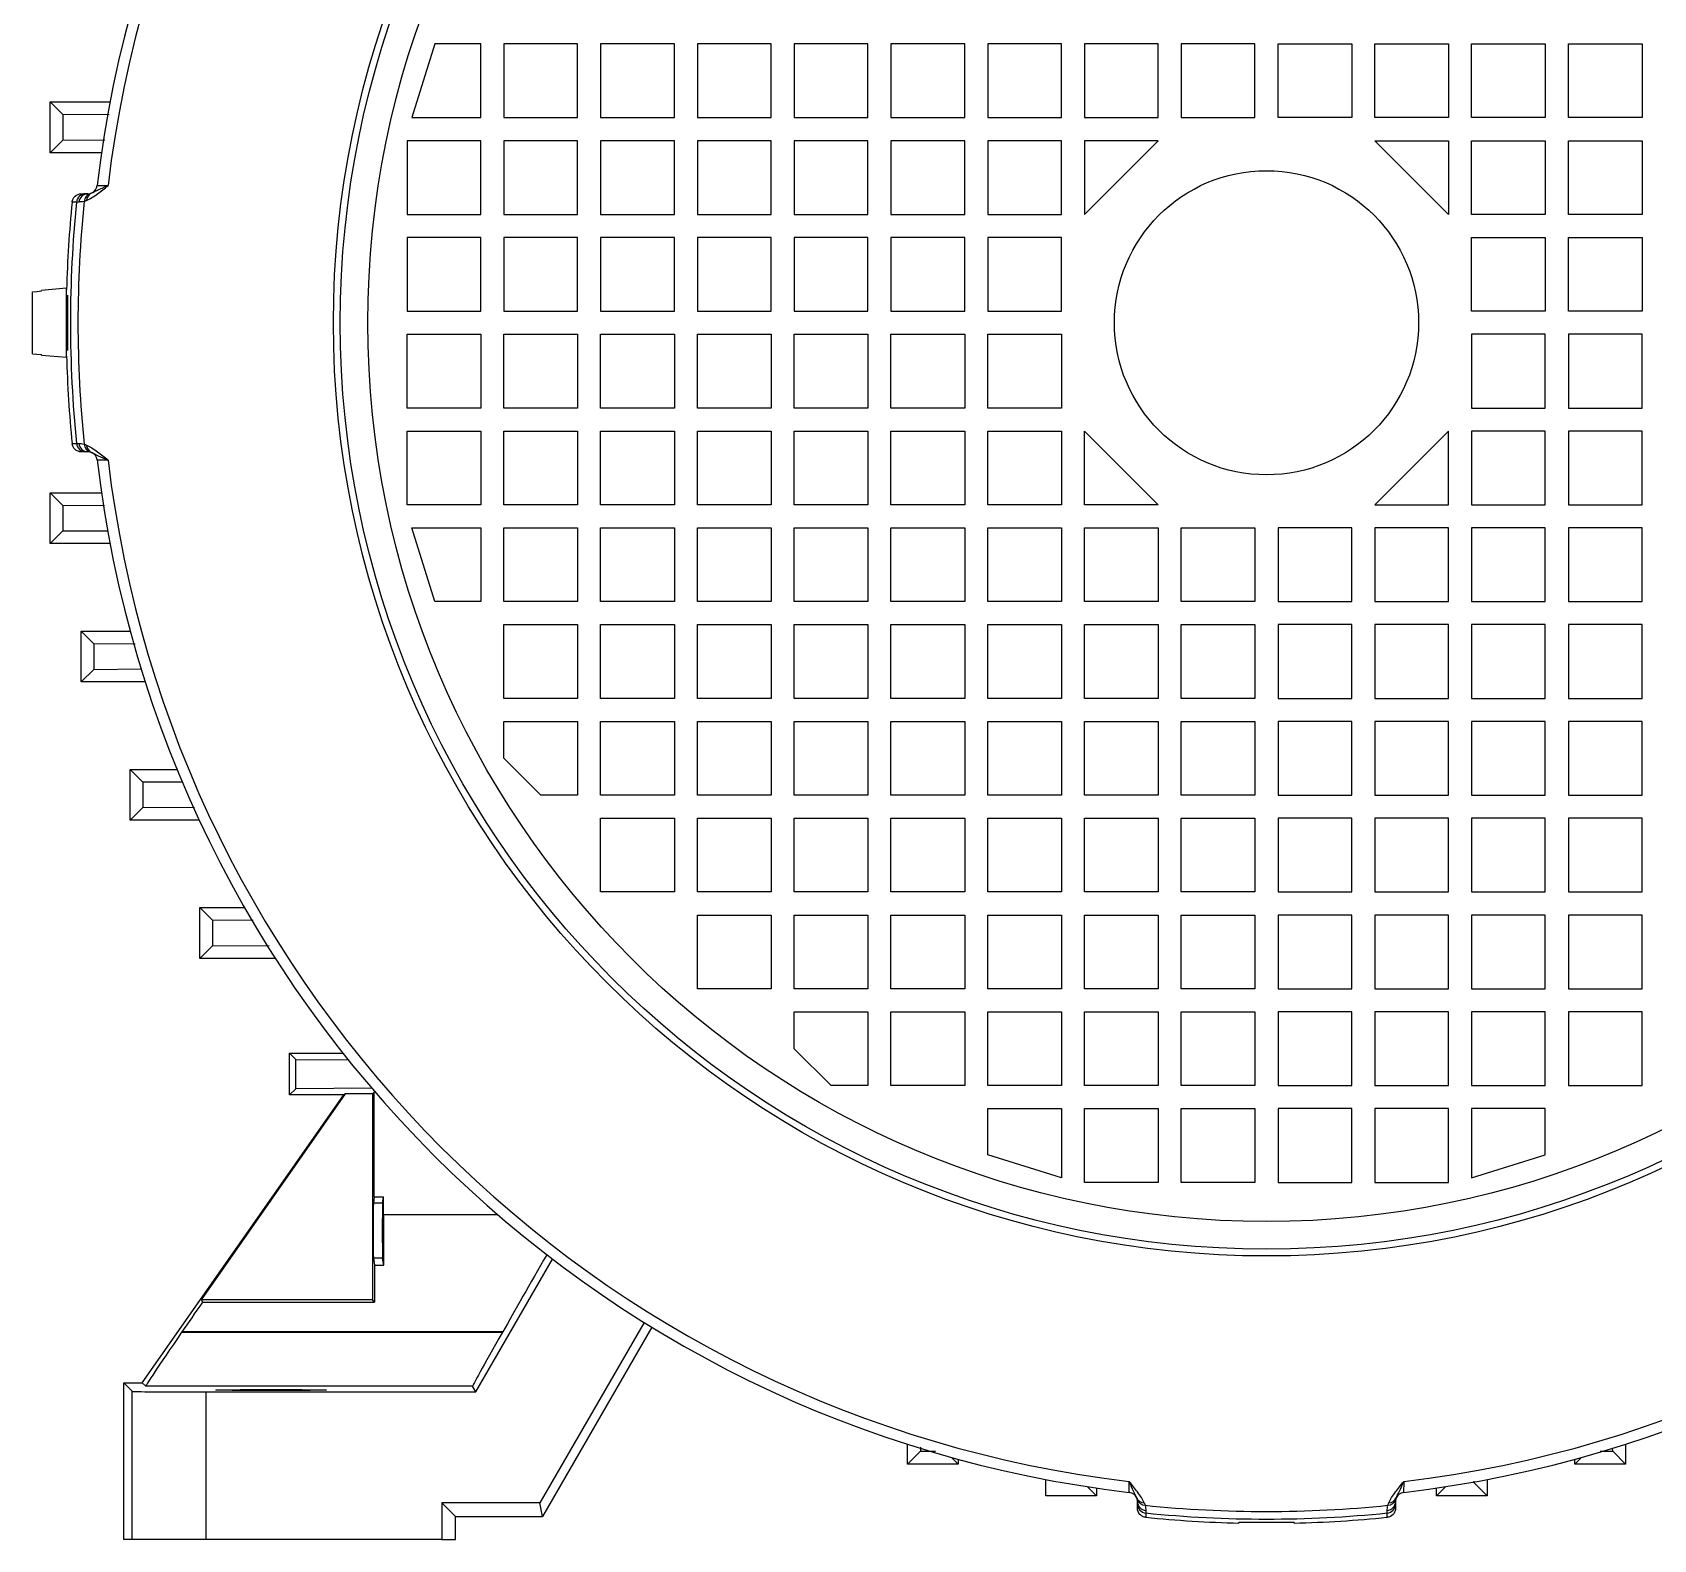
# Model space of a CAD drawing. Extents: x 49 to 1992, y 36 to 1202.
# Drawn here: x 1637.6 to 1813.5, y 460.3 to 623.8 of the extents above; entities that cross this region are included whole.
import ezdxf

# ---------------------------------------------------------------- set-up
doc = ezdxf.new("R2010")
doc.units = 0
doc.layers.get('0').update_dxf_attribs({"linetype": 'CONTINUOUS'})

msp = doc.modelspace()

# ---------------------------------------------------------------- linework, layer by layer
at = {"color": 7, "linetype": 'CONTINUOUS'}
for p, q in [((1681.29, 622.6), (1678.79, 614.6)), ((1686.29, 622.6), (1681.29, 622.6)), ((1686.29, 614.6), (1686.29, 622.6)), ((1696.79, 622.6), (1688.79, 622.6)), ((1688.79, 622.6), (1688.79, 614.6)), ((1696.79, 614.6), (1696.79, 622.6)), ((1707.29, 622.6), (1699.29, 622.6)), ((1699.29, 622.6), (1699.29, 614.6)), ((1707.29, 614.6), (1707.29, 622.6)), ((1709.79, 622.6), (1709.79, 614.6)), ((1717.79, 622.6), (1709.79, 622.6)), ((1717.79, 614.6), (1717.79, 622.6)), ((1720.29, 622.6), (1720.29, 614.6)), ((1728.29, 622.6), (1720.29, 622.6)), ((1728.29, 614.6), (1728.29, 622.6)), ((1738.79, 622.6), (1730.79, 622.6)), ((1730.79, 622.6), (1730.79, 614.6)), ((1738.79, 614.6), (1738.79, 622.6)), ((1749.29, 622.6), (1741.29, 622.6)), ((1741.29, 622.6), (1741.29, 614.6)), ((1749.29, 614.6), (1749.29, 622.6)), ((1759.79, 622.6), (1751.79, 622.6)), ((1751.79, 622.6), (1751.79, 614.6)), ((1759.79, 614.6), (1759.79, 622.6)), ((1770.29, 622.6), (1762.29, 622.6)), ((1762.29, 622.6), (1762.29, 614.6)), ((1770.29, 614.6), (1770.29, 622.6)), ((1772.79, 622.6), (1780.79, 622.6)), ((1772.79, 614.6), (1772.79, 622.6)), ((1780.79, 622.6), (1780.79, 614.6)), ((1783.29, 622.6), (1791.29, 622.6)), ((1783.29, 614.6), (1783.29, 622.6)), ((1791.29, 622.6), (1791.29, 614.6)), ((1793.79, 622.6), (1801.79, 622.6)), ((1793.79, 614.6), (1793.79, 622.6)), ((1801.79, 622.6), (1801.79, 614.6)), ((1804.29, 622.6), (1812.29, 622.6)), ((1804.29, 614.6), (1804.29, 622.6)), ((1812.29, 622.6), (1812.29, 614.6)), ((1640.93, 614.94), (1639.57, 616.3)), ((1639.57, 616.3), (1646.05, 616.3)), ((1639.57, 610.8), (1639.57, 616.3)), ((1645.97, 614.9), (1640.93, 614.94)), ((1678.79, 614.6), (1686.29, 614.6)), ((1688.79, 614.6), (1696.79, 614.6)), ((1699.29, 614.6), (1707.29, 614.6)), ((1709.79, 614.6), (1717.79, 614.6)), ((1720.29, 614.6), (1728.29, 614.6)), ((1730.79, 614.6), (1738.79, 614.6)), ((1741.29, 614.6), (1749.29, 614.6)), ((1751.79, 614.6), (1759.79, 614.6)), ((1762.29, 614.6), (1770.29, 614.6)), ((1780.79, 614.6), (1772.79, 614.6)), ((1791.29, 614.6), (1783.29, 614.6)), ((1801.79, 614.6), (1793.79, 614.6)), ((1812.29, 614.6), (1804.29, 614.6)), ((1640.93, 612.16), (1639.57, 610.8)), ((1640.93, 612.16), (1645.51, 612.19)), ((1645.13, 610.8), (1639.57, 610.8)), ((1686.29, 612.1), (1678.29, 612.1)), ((1678.29, 612.1), (1678.29, 604.1)), ((1686.29, 604.1), (1686.29, 612.1)), ((1696.79, 612.1), (1688.79, 612.1)), ((1688.79, 612.1), (1688.79, 604.1)), ((1696.79, 604.1), (1696.79, 612.1)), ((1707.29, 612.1), (1699.29, 612.1)), ((1699.29, 612.1), (1699.29, 604.1)), ((1707.29, 604.1), (1707.29, 612.1)), ((1709.79, 612.1), (1709.79, 604.1)), ((1717.79, 612.1), (1709.79, 612.1)), ((1717.79, 604.1), (1717.79, 612.1)), ((1728.29, 612.1), (1720.29, 612.1)), ((1720.29, 612.1), (1720.29, 604.1)), ((1728.29, 604.1), (1728.29, 612.1)), ((1738.79, 612.1), (1730.79, 612.1)), ((1730.79, 612.1), (1730.79, 604.1)), ((1738.79, 604.1), (1738.79, 612.1)), ((1749.29, 612.1), (1741.29, 612.1)), ((1741.29, 612.1), (1741.29, 604.1)), ((1749.29, 604.1), (1749.29, 612.1)), ((1759.79, 612.1), (1751.79, 612.1)), ((1751.79, 612.1), (1751.79, 604.1)), ((1751.79, 604.1), (1759.79, 612.1)), ((1783.29, 612.1), (1791.29, 612.1)), ((1791.29, 604.1), (1783.29, 612.1)), ((1791.29, 612.1), (1791.29, 604.1)), ((1793.79, 612.1), (1801.79, 612.1)), ((1793.79, 604.1), (1793.79, 612.1)), ((1801.79, 612.1), (1801.79, 604.1)), ((1804.29, 612.1), (1812.29, 612.1)), ((1804.29, 604.1), (1804.29, 612.1)), ((1812.29, 612.1), (1812.29, 604.1)), ((1642.94, 606.35), (1643.42, 606.35)), ((1678.29, 604.1), (1686.29, 604.1)), ((1688.79, 604.1), (1696.79, 604.1)), ((1699.29, 604.1), (1707.29, 604.1)), ((1709.79, 604.1), (1717.79, 604.1)), ((1720.29, 604.1), (1728.29, 604.1)), ((1730.79, 604.1), (1738.79, 604.1)), ((1741.29, 604.1), (1749.29, 604.1)), ((1801.79, 604.1), (1793.79, 604.1)), ((1812.29, 604.1), (1804.29, 604.1)), ((1678.29, 601.6), (1678.29, 593.6)), ((1686.29, 601.6), (1678.29, 601.6)), ((1686.29, 593.6), (1686.29, 601.6)), ((1696.79, 601.6), (1688.79, 601.6)), ((1688.79, 601.6), (1688.79, 593.6)), ((1696.79, 593.6), (1696.79, 601.6)), ((1707.29, 601.6), (1699.29, 601.6)), ((1699.29, 601.6), (1699.29, 593.6)), ((1707.29, 593.6), (1707.29, 601.6)), ((1717.79, 601.6), (1709.79, 601.6)), ((1709.79, 601.6), (1709.79, 593.6)), ((1717.79, 593.6), (1717.79, 601.6)), ((1728.29, 601.6), (1720.29, 601.6)), ((1720.29, 601.6), (1720.29, 593.6)), ((1728.29, 593.6), (1728.29, 601.6)), ((1730.79, 601.6), (1730.79, 593.6)), ((1738.79, 601.6), (1730.79, 601.6)), ((1738.79, 593.6), (1738.79, 601.6)), ((1749.29, 601.6), (1741.29, 601.6)), ((1741.29, 601.6), (1741.29, 593.6)), ((1749.29, 593.6), (1749.29, 601.6)), ((1793.79, 601.6), (1801.79, 601.6)), ((1793.79, 593.6), (1793.79, 601.6)), ((1801.79, 601.6), (1801.79, 593.6)), ((1804.29, 601.6), (1812.29, 601.6)), ((1804.29, 593.6), (1804.29, 601.6)), ((1812.29, 601.6), (1812.29, 593.6)), ((1637.64, 588.98), (1637.64, 595.71)), ((1641.34, 596.1), (1638.64, 595.86)), ((1638.64, 595.8), (1638.64, 595.86)), ((1641.34, 588.6), (1641.34, 596.1)), ((1678.29, 593.6), (1686.29, 593.6)), ((1688.79, 593.6), (1696.79, 593.6)), ((1699.29, 593.6), (1707.29, 593.6)), ((1709.79, 593.6), (1717.79, 593.6)), ((1720.29, 593.6), (1728.29, 593.6)), ((1730.79, 593.6), (1738.79, 593.6)), ((1741.29, 593.6), (1749.29, 593.6)), ((1801.79, 593.6), (1793.79, 593.6)), ((1812.29, 593.6), (1804.29, 593.6)), ((1678.29, 591.1), (1686.29, 591.1)), ((1678.29, 583.1), (1678.29, 591.1)), ((1686.29, 591.1), (1686.29, 583.1)), ((1688.79, 591.1), (1696.79, 591.1)), ((1688.79, 583.1), (1688.79, 591.1)), ((1696.79, 591.1), (1696.79, 583.1)), ((1699.29, 591.1), (1707.29, 591.1)), ((1699.29, 583.1), (1699.29, 591.1)), ((1707.29, 591.1), (1707.29, 583.1)), ((1709.79, 591.1), (1717.79, 591.1)), ((1709.79, 583.1), (1709.79, 591.1)), ((1717.79, 591.1), (1717.79, 583.1)), ((1720.29, 591.1), (1728.29, 591.1)), ((1720.29, 583.1), (1720.29, 591.1)), ((1728.29, 591.1), (1728.29, 583.1)), ((1730.79, 591.1), (1738.79, 591.1)), ((1730.79, 583.1), (1730.79, 591.1)), ((1738.79, 591.1), (1738.79, 583.1)), ((1741.29, 591.1), (1749.29, 591.1)), ((1741.29, 583.1), (1741.29, 591.1)), ((1749.29, 591.1), (1749.29, 583.1)), ((1793.79, 591.1), (1793.79, 583.1)), ((1801.79, 591.1), (1793.79, 591.1)), ((1801.79, 583.1), (1801.79, 591.1)), ((1812.29, 591.1), (1804.29, 591.1)), ((1804.29, 591.1), (1804.29, 583.1)), ((1812.29, 583.1), (1812.29, 591.1)), ((1638.64, 588.83), (1638.64, 588.89)), ((1638.64, 588.83), (1641.34, 588.6)), ((1686.29, 583.1), (1678.29, 583.1)), ((1696.79, 583.1), (1688.79, 583.1)), ((1707.29, 583.1), (1699.29, 583.1)), ((1717.79, 583.1), (1709.79, 583.1)), ((1728.29, 583.1), (1720.29, 583.1)), ((1738.79, 583.1), (1730.79, 583.1)), ((1749.29, 583.1), (1741.29, 583.1)), ((1793.79, 583.1), (1801.79, 583.1)), ((1804.29, 583.1), (1812.29, 583.1)), ((1678.29, 580.6), (1686.29, 580.6)), ((1678.29, 572.6), (1678.29, 580.6)), ((1686.29, 580.6), (1686.29, 572.6)), ((1688.79, 580.6), (1696.79, 580.6)), ((1688.79, 572.6), (1688.79, 580.6)), ((1696.79, 580.6), (1696.79, 572.6)), ((1699.29, 580.6), (1707.29, 580.6)), ((1699.29, 572.6), (1699.29, 580.6)), ((1707.29, 580.6), (1707.29, 572.6)), ((1709.79, 580.6), (1717.79, 580.6)), ((1709.79, 572.6), (1709.79, 580.6)), ((1717.79, 580.6), (1717.79, 572.6)), ((1720.29, 580.6), (1728.29, 580.6)), ((1720.29, 572.6), (1720.29, 580.6)), ((1728.29, 580.6), (1728.29, 572.6)), ((1730.79, 580.6), (1738.79, 580.6)), ((1730.79, 572.6), (1730.79, 580.6)), ((1738.79, 580.6), (1738.79, 572.6)), ((1741.29, 580.6), (1749.29, 580.6)), ((1741.29, 572.6), (1741.29, 580.6)), ((1749.29, 580.6), (1749.29, 572.6)), ((1751.79, 580.6), (1759.79, 572.6)), ((1751.79, 572.6), (1751.79, 580.6)), ((1791.29, 580.6), (1783.29, 572.6)), ((1791.29, 572.6), (1791.29, 580.6)), ((1793.79, 580.6), (1793.79, 572.6)), ((1801.79, 580.6), (1793.79, 580.6)), ((1801.79, 572.6), (1801.79, 580.6)), ((1804.29, 580.6), (1804.29, 572.6)), ((1812.29, 580.6), (1804.29, 580.6)), ((1812.29, 572.6), (1812.29, 580.6)), ((1643.42, 578.35), (1642.94, 578.35)), ((1640.93, 572.53), (1639.57, 573.9)), ((1639.57, 573.9), (1645.13, 573.9)), ((1639.57, 568.4), (1639.57, 573.9)), ((1645.45, 572.5), (1640.93, 572.53)), ((1686.29, 572.6), (1678.29, 572.6)), ((1696.79, 572.6), (1688.79, 572.6)), ((1707.29, 572.6), (1699.29, 572.6)), ((1717.79, 572.6), (1709.79, 572.6)), ((1728.29, 572.6), (1720.29, 572.6)), ((1738.79, 572.6), (1730.79, 572.6)), ((1749.29, 572.6), (1741.29, 572.6)), ((1759.79, 572.6), (1751.79, 572.6)), ((1783.29, 572.6), (1791.29, 572.6)), ((1793.79, 572.6), (1801.79, 572.6)), ((1804.29, 572.6), (1812.29, 572.6)), ((1678.79, 570.1), (1686.29, 570.1)), ((1681.29, 562.1), (1678.79, 570.1)), ((1686.29, 570.1), (1686.29, 562.1)), ((1688.79, 570.1), (1696.79, 570.1)), ((1688.79, 562.1), (1688.79, 570.1)), ((1696.79, 570.1), (1696.79, 562.1)), ((1699.29, 570.1), (1707.29, 570.1)), ((1699.29, 562.1), (1699.29, 570.1)), ((1707.29, 570.1), (1707.29, 562.1)), ((1709.79, 570.1), (1717.79, 570.1)), ((1709.79, 562.1), (1709.79, 570.1)), ((1717.79, 570.1), (1717.79, 562.1)), ((1720.29, 570.1), (1728.29, 570.1)), ((1720.29, 562.1), (1720.29, 570.1)), ((1728.29, 570.1), (1728.29, 562.1)), ((1730.79, 570.1), (1738.79, 570.1)), ((1730.79, 562.1), (1730.79, 570.1)), ((1738.79, 570.1), (1738.79, 562.1)), ((1741.29, 570.1), (1749.29, 570.1)), ((1741.29, 562.1), (1741.29, 570.1)), ((1749.29, 570.1), (1749.29, 562.1)), ((1751.79, 570.1), (1759.79, 570.1)), ((1751.79, 562.1), (1751.79, 570.1)), ((1759.79, 570.1), (1759.79, 562.1)), ((1762.29, 562.1), (1762.29, 570.1)), ((1762.29, 570.1), (1770.29, 570.1)), ((1770.29, 570.1), (1770.29, 562.1)), ((1780.79, 570.1), (1772.79, 570.1)), ((1772.79, 570.1), (1772.79, 562.1)), ((1780.79, 562.1), (1780.79, 570.1)), ((1783.29, 570.1), (1783.29, 562.1)), ((1791.29, 570.1), (1783.29, 570.1)), ((1791.29, 562.1), (1791.29, 570.1)), ((1793.79, 570.1), (1793.79, 562.1)), ((1801.79, 570.1), (1793.79, 570.1)), ((1801.79, 562.1), (1801.79, 570.1)), ((1804.29, 570.1), (1804.29, 562.1)), ((1812.29, 570.1), (1804.29, 570.1)), ((1812.29, 562.1), (1812.29, 570.1)), ((1640.93, 569.76), (1639.57, 568.4)), ((1646.05, 568.4), (1639.57, 568.4)), ((1640.93, 569.76), (1645.87, 569.79)), ((1686.29, 562.1), (1681.29, 562.1)), ((1696.79, 562.1), (1688.79, 562.1)), ((1707.29, 562.1), (1699.29, 562.1)), ((1717.79, 562.1), (1709.79, 562.1)), ((1728.29, 562.1), (1720.29, 562.1)), ((1738.79, 562.1), (1730.79, 562.1)), ((1749.29, 562.1), (1741.29, 562.1)), ((1759.79, 562.1), (1751.79, 562.1)), ((1770.29, 562.1), (1762.29, 562.1)), ((1772.79, 562.1), (1780.79, 562.1)), ((1783.29, 562.1), (1791.29, 562.1)), ((1793.79, 562.1), (1801.79, 562.1)), ((1804.29, 562.1), (1812.29, 562.1)), ((1688.79, 559.6), (1696.79, 559.6)), ((1688.79, 551.6), (1688.79, 559.6)), ((1696.79, 559.6), (1696.79, 551.6)), ((1699.29, 559.6), (1707.29, 559.6)), ((1699.29, 551.6), (1699.29, 559.6)), ((1707.29, 559.6), (1707.29, 551.6)), ((1709.79, 559.6), (1717.79, 559.6)), ((1709.79, 551.6), (1709.79, 559.6)), ((1717.79, 559.6), (1717.79, 551.6)), ((1720.29, 559.6), (1728.29, 559.6)), ((1720.29, 551.6), (1720.29, 559.6)), ((1728.29, 559.6), (1728.29, 551.6)), ((1730.79, 559.6), (1738.79, 559.6)), ((1730.79, 551.6), (1730.79, 559.6)), ((1738.79, 559.6), (1738.79, 551.6)), ((1741.29, 559.6), (1749.29, 559.6)), ((1741.29, 551.6), (1741.29, 559.6)), ((1749.29, 559.6), (1749.29, 551.6)), ((1751.79, 559.6), (1759.79, 559.6)), ((1751.79, 551.6), (1751.79, 559.6)), ((1759.79, 559.6), (1759.79, 551.6)), ((1762.29, 551.6), (1762.29, 559.6)), ((1762.29, 559.6), (1770.29, 559.6)), ((1770.29, 559.6), (1770.29, 551.6)), ((1780.79, 559.6), (1772.79, 559.6)), ((1772.79, 559.6), (1772.79, 551.6)), ((1780.79, 551.6), (1780.79, 559.6)), ((1791.29, 559.6), (1783.29, 559.6)), ((1783.29, 559.6), (1783.29, 551.6)), ((1791.29, 551.6), (1791.29, 559.6)), ((1801.79, 559.6), (1793.79, 559.6)), ((1793.79, 559.6), (1793.79, 551.6)), ((1801.79, 551.6), (1801.79, 559.6)), ((1804.29, 559.6), (1804.29, 551.6)), ((1812.29, 559.6), (1804.29, 559.6)), ((1812.29, 551.6), (1812.29, 559.6)), ((1644.31, 557.53), (1642.94, 558.9)), ((1642.94, 558.9), (1648.25, 558.9)), ((1642.94, 553.4), (1642.94, 558.9)), ((1648.77, 557.5), (1644.31, 557.53)), ((1644.3, 554.75), (1642.94, 553.4)), ((1644.3, 554.75), (1649.46, 554.79)), ((1649.87, 553.4), (1642.94, 553.4)), ((1696.79, 551.6), (1688.79, 551.6)), ((1707.29, 551.6), (1699.29, 551.6)), ((1717.79, 551.6), (1709.79, 551.6)), ((1728.29, 551.6), (1720.29, 551.6)), ((1738.79, 551.6), (1730.79, 551.6)), ((1749.29, 551.6), (1741.29, 551.6)), ((1759.79, 551.6), (1751.79, 551.6)), ((1770.29, 551.6), (1762.29, 551.6)), ((1772.79, 551.6), (1780.79, 551.6)), ((1783.29, 551.6), (1791.29, 551.6)), ((1793.79, 551.6), (1801.79, 551.6)), ((1804.29, 551.6), (1812.29, 551.6)), ((1688.79, 549.1), (1696.79, 549.1)), ((1688.79, 545.1), (1688.79, 549.1)), ((1696.79, 549.1), (1696.79, 541.1)), ((1699.29, 549.1), (1707.29, 549.1)), ((1699.29, 541.1), (1699.29, 549.1)), ((1707.29, 549.1), (1707.29, 541.1)), ((1709.79, 549.1), (1717.79, 549.1)), ((1709.79, 541.1), (1709.79, 549.1)), ((1717.79, 549.1), (1717.79, 541.1)), ((1720.29, 549.1), (1728.29, 549.1)), ((1720.29, 541.1), (1720.29, 549.1)), ((1728.29, 549.1), (1728.29, 541.1)), ((1730.79, 549.1), (1738.79, 549.1)), ((1730.79, 541.1), (1730.79, 549.1)), ((1738.79, 549.1), (1738.79, 541.1)), ((1741.29, 549.1), (1749.29, 549.1)), ((1741.29, 541.1), (1741.29, 549.1)), ((1749.29, 549.1), (1749.29, 541.1)), ((1751.79, 549.1), (1759.79, 549.1)), ((1751.79, 541.1), (1751.79, 549.1)), ((1759.79, 549.1), (1759.79, 541.1)), ((1762.29, 541.1), (1762.29, 549.1)), ((1762.29, 549.1), (1770.29, 549.1)), ((1770.29, 549.1), (1770.29, 541.1)), ((1780.79, 549.1), (1772.79, 549.1)), ((1772.79, 549.1), (1772.79, 541.1)), ((1780.79, 541.1), (1780.79, 549.1)), ((1791.29, 549.1), (1783.29, 549.1)), ((1783.29, 549.1), (1783.29, 541.1)), ((1791.29, 541.1), (1791.29, 549.1)), ((1801.79, 549.1), (1793.79, 549.1)), ((1793.79, 549.1), (1793.79, 541.1)), ((1801.79, 541.1), (1801.79, 549.1)), ((1804.29, 549.1), (1804.29, 541.1)), ((1812.29, 549.1), (1804.29, 549.1)), ((1812.29, 541.1), (1812.29, 549.1)), ((1649.63, 542.53), (1648.26, 543.9)), ((1648.26, 543.9), (1653.33, 543.9)), ((1648.26, 538.4), (1648.26, 543.9)), ((1692.79, 541.1), (1688.79, 545.1)), ((1653.96, 542.5), (1649.63, 542.53)), ((1696.79, 541.1), (1692.79, 541.1)), ((1707.29, 541.1), (1699.29, 541.1)), ((1717.79, 541.1), (1709.79, 541.1)), ((1728.29, 541.1), (1720.29, 541.1)), ((1738.79, 541.1), (1730.79, 541.1)), ((1749.29, 541.1), (1741.29, 541.1)), ((1759.79, 541.1), (1751.79, 541.1)), ((1770.29, 541.1), (1762.29, 541.1)), ((1772.79, 541.1), (1780.79, 541.1)), ((1783.29, 541.1), (1791.29, 541.1)), ((1793.79, 541.1), (1801.79, 541.1)), ((1804.29, 541.1), (1812.29, 541.1)), ((1649.62, 539.75), (1648.26, 538.4)), ((1655.74, 538.4), (1648.26, 538.4)), ((1649.62, 539.75), (1655.21, 539.79)), ((1699.29, 538.6), (1707.29, 538.6)), ((1699.29, 530.6), (1699.29, 538.6)), ((1707.29, 538.6), (1707.29, 530.6)), ((1709.79, 538.6), (1717.79, 538.6)), ((1709.79, 530.6), (1709.79, 538.6)), ((1717.79, 538.6), (1717.79, 530.6)), ((1720.29, 538.6), (1728.29, 538.6)), ((1720.29, 530.6), (1720.29, 538.6)), ((1728.29, 538.6), (1728.29, 530.6)), ((1730.79, 538.6), (1738.79, 538.6)), ((1730.79, 530.6), (1730.79, 538.6)), ((1738.79, 538.6), (1738.79, 530.6)), ((1741.29, 538.6), (1749.29, 538.6)), ((1741.29, 530.6), (1741.29, 538.6)), ((1749.29, 538.6), (1749.29, 530.6)), ((1751.79, 538.6), (1759.79, 538.6)), ((1751.79, 530.6), (1751.79, 538.6)), ((1759.79, 538.6), (1759.79, 530.6)), ((1762.29, 530.6), (1762.29, 538.6)), ((1762.29, 538.6), (1770.29, 538.6)), ((1770.29, 538.6), (1770.29, 530.6)), ((1780.79, 538.6), (1772.79, 538.6)), ((1772.79, 538.6), (1772.79, 530.6)), ((1780.79, 530.6), (1780.79, 538.6)), ((1791.29, 538.6), (1783.29, 538.6)), ((1783.29, 538.6), (1783.29, 530.6)), ((1791.29, 530.6), (1791.29, 538.6)), ((1801.79, 538.6), (1793.79, 538.6)), ((1793.79, 538.6), (1793.79, 530.6)), ((1801.79, 530.6), (1801.79, 538.6)), ((1804.29, 538.6), (1804.29, 530.6)), ((1812.29, 538.6), (1804.29, 538.6)), ((1812.29, 530.6), (1812.29, 538.6)), ((1707.29, 530.6), (1699.29, 530.6)), ((1717.79, 530.6), (1709.79, 530.6)), ((1728.29, 530.6), (1720.29, 530.6)), ((1738.79, 530.6), (1730.79, 530.6)), ((1749.29, 530.6), (1741.29, 530.6)), ((1759.79, 530.6), (1751.79, 530.6)), ((1770.29, 530.6), (1762.29, 530.6)), ((1772.79, 530.6), (1780.79, 530.6)), ((1783.29, 530.6), (1791.29, 530.6)), ((1793.79, 530.6), (1801.79, 530.6)), ((1804.29, 530.6), (1812.29, 530.6)), ((1657.17, 527.53), (1655.8, 528.9)), ((1655.8, 528.9), (1660.66, 528.9)), ((1655.8, 523.4), (1655.8, 528.9)), ((1709.79, 528.1), (1717.79, 528.1)), ((1709.79, 520.1), (1709.79, 528.1)), ((1717.79, 528.1), (1717.79, 520.1)), ((1720.29, 528.1), (1728.29, 528.1)), ((1720.29, 520.1), (1720.29, 528.1)), ((1728.29, 528.1), (1728.29, 520.1)), ((1730.79, 528.1), (1738.79, 528.1)), ((1730.79, 520.1), (1730.79, 528.1)), ((1738.79, 528.1), (1738.79, 520.1)), ((1741.29, 528.1), (1749.29, 528.1)), ((1741.29, 520.1), (1741.29, 528.1)), ((1749.29, 528.1), (1749.29, 520.1)), ((1751.79, 528.1), (1759.79, 528.1)), ((1751.79, 520.1), (1751.79, 528.1)), ((1759.79, 528.1), (1759.79, 520.1)), ((1762.29, 520.1), (1762.29, 528.1)), ((1762.29, 528.1), (1770.29, 528.1)), ((1770.29, 528.1), (1770.29, 520.1)), ((1780.79, 528.1), (1772.79, 528.1)), ((1772.79, 528.1), (1772.79, 520.1)), ((1780.79, 520.1), (1780.79, 528.1)), ((1791.29, 528.1), (1783.29, 528.1)), ((1783.29, 528.1), (1783.29, 520.1)), ((1791.29, 520.1), (1791.29, 528.1)), ((1793.79, 528.1), (1793.79, 520.1)), ((1801.79, 528.1), (1793.79, 528.1)), ((1801.79, 520.1), (1801.79, 528.1)), ((1804.29, 528.1), (1804.29, 520.1)), ((1812.29, 528.1), (1804.29, 528.1)), ((1812.29, 520.1), (1812.29, 528.1)), ((1661.6, 527.5), (1657.17, 527.53)), ((1657.16, 524.75), (1655.8, 523.4)), ((1657.16, 524.75), (1663.31, 524.79)), ((1663.99, 523.4), (1655.8, 523.4)), ((1717.79, 520.1), (1709.79, 520.1)), ((1728.29, 520.1), (1720.29, 520.1)), ((1738.79, 520.1), (1730.79, 520.1)), ((1749.29, 520.1), (1741.29, 520.1)), ((1759.79, 520.1), (1751.79, 520.1)), ((1770.29, 520.1), (1762.29, 520.1)), ((1772.79, 520.1), (1780.79, 520.1)), ((1783.29, 520.1), (1791.29, 520.1)), ((1793.79, 520.1), (1801.79, 520.1)), ((1804.29, 520.1), (1812.29, 520.1)), ((1720.29, 517.6), (1728.29, 517.6)), ((1720.29, 513.6), (1720.29, 517.6)), ((1728.29, 517.6), (1728.29, 509.6)), ((1730.79, 517.6), (1738.79, 517.6)), ((1730.79, 509.6), (1730.79, 517.6)), ((1738.79, 517.6), (1738.79, 509.6)), ((1741.29, 517.6), (1749.29, 517.6)), ((1741.29, 509.6), (1741.29, 517.6)), ((1749.29, 517.6), (1749.29, 509.6)), ((1751.79, 517.6), (1759.79, 517.6)), ((1751.79, 509.6), (1751.79, 517.6)), ((1759.79, 517.6), (1759.79, 509.6)), ((1762.29, 509.6), (1762.29, 517.6)), ((1762.29, 517.6), (1770.29, 517.6)), ((1770.29, 517.6), (1770.29, 509.6)), ((1780.79, 517.6), (1772.79, 517.6)), ((1772.79, 517.6), (1772.79, 509.6)), ((1780.79, 509.6), (1780.79, 517.6)), ((1791.29, 517.6), (1783.29, 517.6)), ((1783.29, 517.6), (1783.29, 509.6)), ((1791.29, 509.6), (1791.29, 517.6)), ((1793.79, 517.6), (1793.79, 509.6)), ((1801.79, 517.6), (1793.79, 517.6)), ((1801.79, 509.6), (1801.79, 517.6)), ((1804.29, 517.6), (1804.29, 509.6)), ((1812.29, 517.6), (1804.29, 517.6)), ((1812.29, 509.6), (1812.29, 517.6)), ((1666.21, 512.44), (1665.55, 513.1)), ((1665.55, 513.1), (1671.34, 513.1)), ((1665.55, 508.6), (1665.55, 513.1)), ((1666.21, 509.25), (1666.21, 512.44)), ((1666.21, 512.44), (1671.9, 512.4)), ((1724.29, 509.6), (1720.29, 513.6)), ((1649.54, 477.35), (1671.42, 508.6)), ((1655.97, 486.35), (1671.62, 508.7)), ((1666.21, 509.25), (1665.55, 508.6)), ((1671.42, 508.6), (1665.55, 508.6)), ((1674.45, 509.31), (1666.21, 509.25)), ((1671.62, 508.7), (1671.42, 508.6)), ((1674.54, 508.7), (1671.62, 508.7)), ((1674.54, 508.7), (1674.73, 508.9)), ((1674.54, 508.7), (1674.54, 486.35)), ((1674.81, 508.9), (1674.73, 508.9)), ((1674.73, 497.51), (1674.73, 508.9)), ((1728.29, 509.6), (1724.29, 509.6)), ((1738.79, 509.6), (1730.79, 509.6)), ((1749.29, 509.6), (1741.29, 509.6)), ((1759.79, 509.6), (1751.79, 509.6)), ((1770.29, 509.6), (1762.29, 509.6)), ((1772.79, 509.6), (1780.79, 509.6)), ((1783.29, 509.6), (1791.29, 509.6)), ((1793.79, 509.6), (1801.79, 509.6)), ((1804.29, 509.6), (1812.29, 509.6)), ((1741.29, 507.1), (1749.29, 507.1)), ((1741.29, 502.1), (1741.29, 507.1)), ((1749.29, 507.1), (1749.29, 499.6)), ((1751.79, 507.1), (1759.79, 507.1)), ((1751.79, 499.1), (1751.79, 507.1)), ((1759.79, 507.1), (1759.79, 499.1)), ((1762.29, 499.1), (1762.29, 507.1)), ((1762.29, 507.1), (1770.29, 507.1)), ((1770.29, 507.1), (1770.29, 499.1)), ((1780.79, 507.1), (1772.79, 507.1)), ((1772.79, 507.1), (1772.79, 499.1)), ((1780.79, 499.1), (1780.79, 507.1)), ((1791.29, 507.1), (1783.29, 507.1)), ((1783.29, 507.1), (1783.29, 499.1)), ((1791.29, 499.1), (1791.29, 507.1)), ((1801.79, 507.1), (1793.79, 507.1)), ((1793.79, 507.1), (1793.79, 499.6)), ((1801.79, 502.1), (1801.79, 507.1)), ((1749.29, 499.6), (1741.29, 502.1)), ((1793.79, 499.6), (1801.79, 502.1)), ((1759.79, 499.1), (1751.79, 499.1)), ((1770.29, 499.1), (1762.29, 499.1)), ((1772.79, 499.1), (1780.79, 499.1)), ((1783.29, 499.1), (1791.29, 499.1)), ((1674.73, 497.51), (1674.63, 496.84)), ((1675.63, 496.84), (1674.63, 496.84)), ((1674.73, 497.51), (1675.74, 497.51)), ((1675.63, 496.84), (1675.74, 497.51)), ((1675.74, 495.6), (1675.74, 497.51)), ((1675.74, 495.6), (1688.11, 495.6)), ((1674.63, 490.86), (1674.75, 490.1)), ((1675.63, 490.86), (1674.63, 490.86)), ((1675.75, 490.1), (1675.63, 490.86)), ((1685.75, 476.36), (1694.07, 490.77)), ((1674.75, 490.1), (1675.75, 490.1)), ((1655.97, 486.35), (1656.09, 486.11)), ((1674.54, 486.35), (1655.97, 486.35)), ((1656.09, 486.11), (1674.77, 486.11)), ((1674.77, 486.11), (1674.54, 486.35)), ((1704.01, 483.91), (1692.7, 464.32)), ((1653.83, 482.83), (1653.86, 482.87)), ((1653.83, 482.83), (1688.64, 482.83)), ((1688.66, 482.87), (1653.86, 482.87)), ((1688.66, 482.87), (1688.64, 482.83)), ((1704.84, 483.39), (1692.98, 462.85)), ((1647.54, 477.35), (1649.54, 477.35)), ((1648.45, 476.43), (1647.54, 477.35)), ((1647.54, 460.35), (1647.54, 477.35)), ((1649.54, 477.35), (1649.96, 476.98)), ((1685.4, 476.98), (1649.96, 476.98)), ((1685.75, 476.36), (1685.4, 476.98)), ((1648.45, 460.35), (1648.45, 476.43)), ((1656.45, 476.36), (1685.75, 476.36)), ((1656.45, 476.36), (1656.45, 460.35)), ((1732.59, 468.53), (1732.59, 470.68)), ((1733.98, 469.92), (1732.59, 468.53)), ((1733.98, 470.38), (1733.98, 469.92)), ((1733.98, 469.92), (1735.61, 469.93)), ((1807.75, 469.93), (1809.1, 469.92)), ((1809.1, 469.92), (1809.09, 470.27)), ((1809.1, 469.92), (1810.49, 468.53)), ((1810.49, 470.68), (1810.49, 468.53)), ((1738.09, 468.53), (1732.59, 468.53)), ((1737.37, 469.25), (1738.09, 468.53)), ((1738.09, 469.05), (1738.09, 468.53)), ((1805.71, 469.25), (1804.99, 468.53)), ((1804.99, 468.53), (1804.99, 469.05)), ((1810.49, 468.53), (1804.99, 468.53)), ((1747.59, 465.1), (1747.59, 466.86)), ((1794.09, 466.5), (1794.09, 466.68)), ((1794.09, 466.5), (1795.49, 465.1)), ((1795.49, 466.86), (1795.49, 465.1)), ((1753.09, 465.1), (1747.59, 465.1)), ((1752.11, 466.08), (1753.09, 465.1)), ((1753.09, 465.94), (1753.09, 465.1)), ((1790.97, 466.08), (1789.99, 465.1)), ((1789.99, 465.1), (1789.99, 465.94)), ((1795.49, 465.1), (1789.99, 465.1)), ((1692.7, 464.32), (1682.07, 464.32)), ((1682.07, 464.32), (1682.07, 460.35)), ((1682.07, 464.32), (1683.54, 462.85)), ((1683.54, 460.35), (1683.54, 462.85)), ((1683.54, 462.85), (1692.98, 462.85)), ((1692.98, 462.85), (1692.7, 464.32)), ((1757.54, 463.75), (1757.54, 464.22)), ((1785.54, 464.22), (1785.54, 463.75)), ((1768.54, 462.24), (1768.54, 462.13)), ((1774.54, 462.13), (1774.54, 462.24)), ((1648.45, 460.35), (1647.54, 460.35)), ((1656.45, 460.35), (1648.45, 460.35)), ((1682.07, 460.35), (1656.45, 460.35)), ((1682.07, 460.35), (1683.54, 460.35))]:
    msp.add_line(p, q, dxfattribs=at)
at = {"color": 7, "linetype": 'CONTINUOUS', "flags": 128}
for points in [[(1642.42, 605.45), (1642.4, 605.45), (1642.33, 605.45), (1642.05, 605.45), (1641.95, 605.45)], [(1637.64, 595.71), (1638.13, 595.75), (1638.64, 595.8)], [(1637.64, 588.98), (1638.13, 588.94), (1638.64, 588.89)], [(1641.95, 579.25), (1641.97, 579.25), (1642.04, 579.25), (1642.32, 579.25), (1642.42, 579.25)], [(1758.44, 463.23), (1758.44, 463.21), (1758.44, 463.14), (1758.44, 462.86), (1758.44, 462.76)], [(1784.64, 462.76), (1784.64, 462.77), (1784.64, 462.84), (1784.64, 463.13), (1784.64, 463.23)]]:
    msp.add_lwpolyline(points, dxfattribs=at)
at = {"color": 7, "linetype": 'CONTINUOUS'}
for radius in [101.24, 100.5, 97.5, 16.5]:
    msp.add_circle((1771.54, 592.35), radius, dxfattribs=at)
for centre, radius, start, end in [((1771.54, 592.35), 127.75, 96.6904, 173.3096), ((1771.54, 592.35), 126.57, 96.7557, 173.2443), ((1771.54, 592.35), 127.75, 6.6904, 83.3096), ((1771.54, 592.35), 126.57, 6.7557, 83.2443), ((1643.67, 607.35), 1, 293.4381, 353.3096), ((1771.54, 592.35), 130.25, 174.2274, 178.4124), ((1771.54, 592.35), 129.78, 174.2063, 185.7937), ((1643.42, 605.35), 1, 90.001, 174.2078), ((1771.54, 592.35), 128.96, 174.1369, 185.8631), ((1643.67, 605.35), 0.992, 90.3348, 174.6994), ((1644.21, 605.47), 0.956, 106.5628, 176.8934), ((1644.45, 605.57), 0.939, 114.1552, 177.6722), ((1771.54, 592.35), 130.25, 181.5876, 185.7726), ((1643.42, 579.35), 1, 185.7922, 269.999), ((1643.67, 579.34), 0.992, 185.3006, 269.6652), ((1644.21, 579.23), 0.956, 183.1066, 253.4372), ((1644.45, 579.12), 0.939, 182.3278, 245.8448), ((1643.67, 577.35), 1, 6.6904, 66.5619), ((1771.54, 592.35), 127.75, 186.6904, 263.3096), ((1771.54, 592.35), 126.57, 186.7557, 263.2443), ((1771.54, 592.35), 127.75, 276.6904, 353.3096), ((1771.54, 592.35), 126.57, 276.7557, 353.2443), ((1756.54, 464.47), 1, 23.4381, 83.3096), ((1758.31, 465.26), 0.939, 204.1552, 267.6722), ((1758.42, 465.02), 0.956, 196.5628, 266.8934), ((1758.53, 464.48), 0.992, 180.3348, 264.6994), ((1784.55, 464.48), 0.992, 275.3006, 359.6652), ((1784.66, 465.02), 0.956, 273.1066, 343.4372), ((1784.76, 465.26), 0.939, 272.3278, 335.8448), ((1786.54, 464.47), 1, 96.6904, 156.5619), ((1758.54, 464.22), 1, 180.001, 264.2078), ((1771.54, 592.35), 128.96, 264.1369, 275.8631), ((1771.54, 592.35), 129.78, 264.2063, 275.7937), ((1771.54, 592.35), 130.25, 264.2274, 268.6802), ((1771.54, 592.35), 130.25, 271.3198, 275.7726), ((1784.54, 464.22), 1, 275.7922, 359.999)]:
    msp.add_arc(centre, radius, start, end, dxfattribs=at)
for centre, major_axis, ratio, start_param, end_param in [((1674.64, 493.85), (0, 3), 0.013091, 0.087266, 3.054326), ((1675.64, 493.85), (0, 3), 0.013091, 0.087266, 3.054326), ((1675.97, 495.6), (0, 18), 0.013091, 1.570796, 1.881202), ((1696.14, 495.6), (10.39, 18), 0.007558, 1.819739, 2.360558), ((1674.97, 495.6), (0, 18), 0.013091, 1.881202, 2.12592), ((1662.98, 495.6), (12.61, 18), 0.010723, 2.133429, 2.363704), ((1663.96, 496.98), (14.01, 20), 0.010723, 2.363704, 3.140375), ((1696.95, 496.98), (11.55, 20), 0.007558, 2.360558, 3.13723), ((1656.45, 476.43), (8, 0), 0.008727, 3.150319, 4.712389)]:
    msp.add_ellipse(centre, major_axis=major_axis, ratio=ratio, start_param=start_param, end_param=end_param, dxfattribs=at)
msp.add_ellipse((1663.54, 476.57), major_axis=(6, 0), ratio=0.008727, dxfattribs=at)
for points in [[(1640.93, 614.94), (1640.93, 614.01), (1640.93, 613.09), (1640.93, 612.16)], [(1644.71, 606.35), (1645.07, 606.62), (1645.45, 606.92), (1645.85, 607.24)], [(1642.55, 605.45), (1642.47, 605.45), (1642.43, 605.45), (1642.42, 605.45)], [(1642.68, 605.45), (1642.63, 605.45), (1642.58, 605.45), (1642.55, 605.45)], [(1643.26, 605.52), (1643.01, 605.45), (1642.82, 605.45), (1642.68, 605.45)], [(1643.51, 605.61), (1643.42, 605.57), (1643.34, 605.54), (1643.26, 605.52)], [(1643.42, 606.35), (1643.42, 606.35), (1643.51, 606.35), (1643.67, 606.35)], [(1643.51, 605.61), (1643.89, 605.77), (1644.29, 606.04), (1644.71, 606.35)], [(1643.67, 606.35), (1643.73, 606.35), (1643.82, 606.35), (1643.94, 606.38)], [(1643.94, 606.38), (1643.98, 606.4), (1644.02, 606.41), (1644.06, 606.43)], [(1642.42, 579.25), (1642.43, 579.25), (1642.52, 579.25), (1642.68, 579.25)], [(1642.68, 579.25), (1642.82, 579.25), (1643.01, 579.24), (1643.26, 579.17)], [(1643.26, 579.17), (1643.34, 579.15), (1643.42, 579.12), (1643.51, 579.08)], [(1643.51, 579.08), (1643.89, 578.92), (1644.29, 578.65), (1644.71, 578.35)], [(1643.67, 578.35), (1643.51, 578.35), (1643.42, 578.35), (1643.42, 578.35)], [(1643.94, 578.31), (1643.82, 578.34), (1643.73, 578.35), (1643.67, 578.35)], [(1644.06, 578.26), (1644.02, 578.28), (1643.98, 578.3), (1643.94, 578.31)], [(1644.71, 578.35), (1645.07, 578.08), (1645.45, 577.77), (1645.85, 577.46)], [(1640.93, 572.53), (1640.93, 571.61), (1640.93, 570.68), (1640.93, 569.76)], [(1644.31, 557.53), (1644.3, 556.61), (1644.3, 555.68), (1644.3, 554.75)], [(1649.63, 542.53), (1649.63, 541.6), (1649.62, 540.68), (1649.62, 539.75)], [(1657.17, 527.53), (1657.17, 526.6), (1657.16, 525.68), (1657.16, 524.75)], [(1757.54, 465.51), (1757.27, 465.88), (1756.96, 466.26), (1756.65, 466.65)], [(1785.54, 465.51), (1785.81, 465.88), (1786.12, 466.26), (1786.43, 466.65)], [(1757.5, 464.75), (1757.49, 464.79), (1757.47, 464.83), (1757.46, 464.87)], [(1757.54, 464.47), (1757.54, 464.54), (1757.53, 464.63), (1757.5, 464.75)], [(1758.27, 464.32), (1758.11, 464.7), (1757.85, 465.1), (1757.54, 465.51)], [(1757.54, 464.22), (1757.54, 464.23), (1757.54, 464.32), (1757.54, 464.47)], [(1784.8, 464.32), (1784.97, 464.7), (1785.23, 465.1), (1785.54, 465.51)], [(1785.58, 464.75), (1785.54, 464.63), (1785.54, 464.54), (1785.54, 464.47)], [(1785.54, 464.47), (1785.54, 464.32), (1785.54, 464.23), (1785.54, 464.22)], [(1785.62, 464.87), (1785.6, 464.83), (1785.59, 464.79), (1785.58, 464.75)], [(1758.27, 464.32), (1758.31, 464.23), (1758.34, 464.15), (1758.37, 464.06)], [(1758.37, 464.06), (1758.43, 463.82), (1758.44, 463.63), (1758.44, 463.49)], [(1758.44, 463.49), (1758.44, 463.44), (1758.44, 463.39), (1758.44, 463.35)], [(1758.44, 463.35), (1758.44, 463.28), (1758.44, 463.23), (1758.44, 463.23)], [(1784.64, 463.49), (1784.64, 463.63), (1784.65, 463.82), (1784.71, 464.06)], [(1784.64, 463.23), (1784.64, 463.24), (1784.64, 463.33), (1784.64, 463.49)], [(1784.71, 464.06), (1784.74, 464.15), (1784.76, 464.23), (1784.8, 464.32)]]:
    msp.add_open_spline(points, degree=3, dxfattribs=at)
for points, knots in [([(1644.06, 606.43), (1644.24, 606.51), (1644.48, 606.63), (1645.08, 606.91), (1645.43, 607.07), (1645.85, 607.24)], [0, 0, 0, 0, 0.5, 0.5, 1, 1, 1, 1]), ([(1644.66, 607.23), (1644.66, 607.23), (1644.76, 607.23), (1645.16, 607.23), (1645.45, 607.23), (1645.85, 607.24)], [0, 0, 0, 0, 0.5, 0.5, 1, 1, 1, 1]), ([(1641.95, 605.45), (1641.96, 605.57), (1642, 605.69), (1642.11, 605.91), (1642.18, 606.01), (1642.46, 606.25), (1642.7, 606.35), (1642.94, 606.35)], [0, 0, 0, 0, 0.25, 0.25, 0.5, 0.5, 1, 1, 1, 1]), ([(1641.41, 594.85), (1641.42, 594.97), (1641.43, 595.27), (1641.44, 595.4), (1641.44, 595.23), (1641.44, 594.73), (1641.43, 593.96), (1641.43, 593.01), (1641.43, 591.99), (1641.43, 591), (1641.44, 590.17), (1641.44, 589.58), (1641.44, 589.3), (1641.43, 589.38), (1641.42, 589.62), (1641.41, 589.84), (1641.41, 589.85)], [0, 0, 0, 0, 0.053902, 0.132529, 0.211131, 0.289718, 0.368313, 0.44692, 0.525525, 0.604123, 0.682725, 0.761333, 0.839933, 0.918521, 0.997116, 1, 1, 1, 1]), ([(1642.94, 578.35), (1642.82, 578.35), (1642.7, 578.37), (1642.47, 578.46), (1642.36, 578.52), (1642.09, 578.77), (1641.97, 579), (1641.95, 579.25)], [0, 0, 0, 0, 0.25, 0.25, 0.5, 0.5, 1, 1, 1, 1]), ([(1644.06, 578.26), (1644.24, 578.19), (1644.48, 578.06), (1645.08, 577.78), (1645.43, 577.62), (1645.85, 577.46)], [0, 0, 0, 0, 0.5, 0.5, 1, 1, 1, 1]), ([(1645.85, 577.46), (1645.45, 577.46), (1645.16, 577.46), (1644.76, 577.46), (1644.66, 577.46), (1644.66, 577.46)], [0, 0, 0, 0, 0.5, 0.5, 1, 1, 1, 1]), ([(1756.66, 465.47), (1756.66, 465.47), (1756.65, 465.57), (1756.65, 465.97), (1756.65, 466.26), (1756.65, 466.65)], [0, 0, 0, 0, 0.5, 0.5, 1, 1, 1, 1]), ([(1757.46, 464.87), (1757.38, 465.05), (1757.25, 465.29), (1756.97, 465.89), (1756.81, 466.24), (1756.65, 466.65)], [0, 0, 0, 0, 0.5, 0.5, 1, 1, 1, 1]), ([(1785.62, 464.87), (1785.7, 465.05), (1785.82, 465.29), (1786.1, 465.89), (1786.26, 466.24), (1786.43, 466.65)], [0, 0, 0, 0, 0.5, 0.5, 1, 1, 1, 1]), ([(1786.43, 466.65), (1786.43, 466.26), (1786.42, 465.97), (1786.42, 465.57), (1786.42, 465.47), (1786.42, 465.47)], [0, 0, 0, 0, 0.5, 0.5, 1, 1, 1, 1]), ([(1758.44, 462.76), (1758.32, 462.77), (1758.2, 462.8), (1757.98, 462.92), (1757.88, 462.99), (1757.63, 463.26), (1757.54, 463.5), (1757.54, 463.75)], [0, 0, 0, 0, 0.25, 0.25, 0.5, 0.5, 1, 1, 1, 1]), ([(1785.54, 463.75), (1785.54, 463.63), (1785.52, 463.51), (1785.43, 463.28), (1785.36, 463.17), (1785.12, 462.9), (1784.89, 462.78), (1784.64, 462.76)], [0, 0, 0, 0, 0.25, 0.25, 0.5, 0.5, 1, 1, 1, 1]), ([(1768.54, 462.24), (1768.54, 462.25), (1768.56, 462.25), (1768.63, 462.25), (1768.69, 462.25), (1768.84, 462.25), (1768.93, 462.25), (1769.15, 462.25), (1769.28, 462.25), (1769.55, 462.24), (1769.71, 462.24), (1770.04, 462.24), (1770.21, 462.24), (1770.57, 462.24), (1770.76, 462.24), (1771.15, 462.24), (1771.34, 462.24), (1771.74, 462.24), (1771.93, 462.24), (1772.32, 462.24), (1772.51, 462.24), (1772.87, 462.24), (1773.04, 462.24), (1773.37, 462.24), (1773.52, 462.24), (1773.8, 462.25), (1773.92, 462.25), (1774.14, 462.25), (1774.24, 462.25), (1774.39, 462.25), (1774.44, 462.25), (1774.52, 462.25), (1774.54, 462.25), (1774.54, 462.24)], [0, 0, 0, 0, 0.0625, 0.0625, 0.125, 0.125, 0.1875, 0.1875, 0.25, 0.25, 0.3125, 0.3125, 0.375, 0.375, 0.4375, 0.4375, 0.5, 0.5, 0.5625, 0.5625, 0.625, 0.625, 0.6875, 0.6875, 0.75, 0.75, 0.8125, 0.8125, 0.875, 0.875, 0.9375, 0.9375, 1, 1, 1, 1])]:
    msp.add_open_spline(points, degree=3, knots=knots, dxfattribs=at)

doc.saveas('drawing.dxf')
